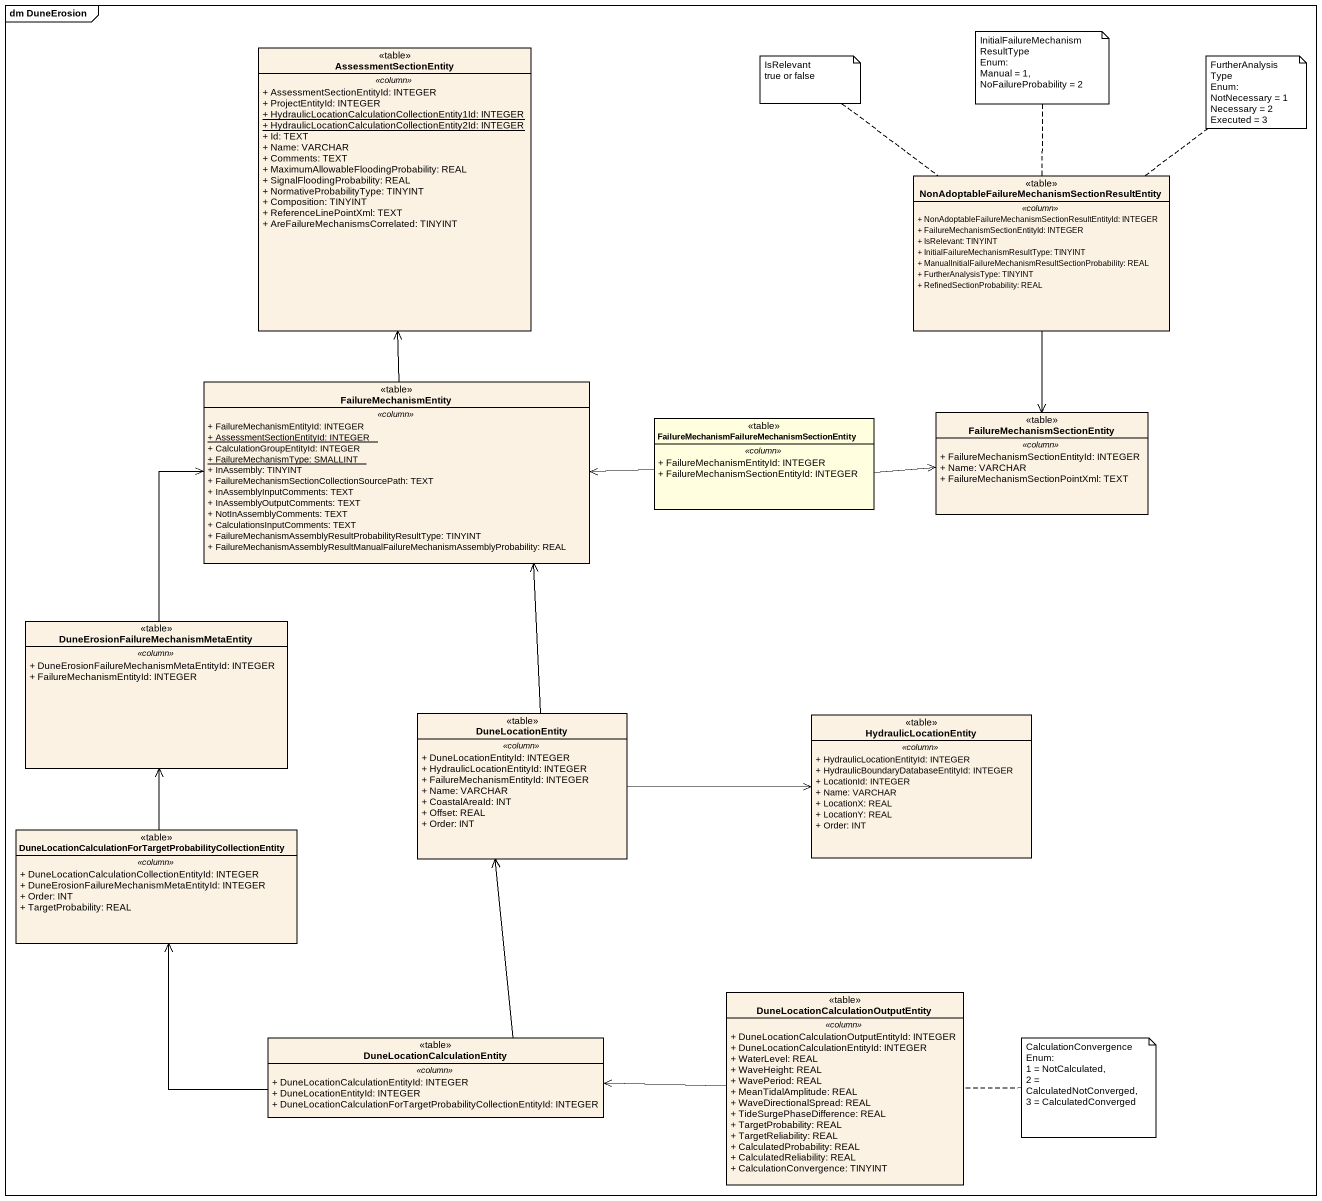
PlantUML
@startuml
mainframe dm DuneErosion
hide circle
hide empty members
skinparam classAttributeIconSize 0
class AssessmentSectionEntity <<table>> #FCF2E3 {
  .. <<column>> ..
  + AssessmentSectionEntityId: INTEGER
  + ProjectEntityId: INTEGER
  {static} + HydraulicLocationCalculationCollectionEntity1Id: INTEGER
  {static} + HydraulicLocationCalculationCollectionEntity2Id: INTEGER
  + Id: TEXT
  + Name: VARCHAR
  + Comments: TEXT
  + MaximumAllowableFloodingProbability: REAL
  + SignalFloodingProbability: REAL
  + NormativeProbabilityType: TINYINT
  + Composition: TINYINT
  + ReferenceLinePointXml: TEXT
  + AreFailureMechanismsCorrelated: TINYINT
}
class "NonAdoptableFailureMechanismSectionResultEntity" as NonAdoptableFailureMechanism <<table>> #FCF2E3 {
  .. <<column>> ..
  + NonAdoptableFailureMechanismSectionResultEntityId: INTEGER
  + FailureMechanismSectionEntityId: INTEGER
  + IsRelevant: TINYINT
  + InitialFailureMechanismResultType: TINYINT
  + ManualInitialFailureMechanismResultSectionProbability: REAL
  + FurtherAnalysisType: TINYINT
  + RefinedSectionProbability: REAL
}
class FailureMechanismEntity <<table>> #FCF2E3 {
  .. <<column>> ..
  + FailureMechanismEntityId: INTEGER
  {static} + AssessmentSectionEntityId: INTEGER
  + CalculationGroupEntityId: INTEGER
  {static} + FailureMechanismType: SMALLINT
  + InAssembly: TINYINT
  + FailureMechanismSectionCollectionSourcePath: TEXT
  + InAssemblyInputComments: TEXT
  + InAssemblyOutputComments: TEXT
  + NotInAssemblyComments: TEXT
  + CalculationsInputComments: TEXT
  + FailureMechanismAssemblyResultProbabilityResultType: TINYINT
  + FailureMechanismAssemblyResultManualFailureMechanismAssemblyProbability: REAL
}
class "FailureMechanismFailureMechanismSectionEntity" as FailureMechanismFailureMecha <<table>> #FFFFE0 {
  .. <<column>> ..
  + FailureMechanismEntityId: INTEGER
  + FailureMechanismSectionEntityId: INTEGER
}
class "FailureMechanismSectionEntity" as FailureMechanismSectionEntit <<table>> #FCF2E3 {
  .. <<column>> ..
  + FailureMechanismSectionEntityId: INTEGER
  + Name: VARCHAR
  + FailureMechanismSectionPointXml: TEXT
}
class "DuneErosionFailureMechanismMetaEntity" as DuneErosionFailureMechanismM <<table>> #FCF2E3 {
  .. <<column>> ..
  + DuneErosionFailureMechanismMetaEntityId: INTEGER
  + FailureMechanismEntityId: INTEGER
}
class DuneLocationEntity <<table>> #FCF2E3 {
  .. <<column>> ..
  + DuneLocationEntityId: INTEGER
  + HydraulicLocationEntityId: INTEGER
  + FailureMechanismEntityId: INTEGER
  + Name: VARCHAR
  + CoastalAreaId: INT
  + Offset: REAL
  + Order: INT
}
class HydraulicLocationEntity <<table>> #FCF2E3 {
  .. <<column>> ..
  + HydraulicLocationEntityId: INTEGER
  + HydraulicBoundaryDatabaseEntityId: INTEGER
  + LocationId: INTEGER
  + Name: VARCHAR
  + LocationX: REAL
  + LocationY: REAL
  + Order: INT
}
class "DuneLocationCalculationForTargetProbabilityCollectionEntity" as DuneLocationCalculationForTa <<table>> #FCF2E3 {
  .. <<column>> ..
  + DuneLocationCalculationCollectionEntityId: INTEGER
  + DuneErosionFailureMechanismMetaEntityId: INTEGER
  + Order: INT
  + TargetProbability: REAL
}
class "DuneLocationCalculationOutputEntity" as DuneLocationCalculationOutpu <<table>> #FCF2E3 {
  .. <<column>> ..
  + DuneLocationCalculationOutputEntityId: INTEGER
  + DuneLocationCalculationEntityId: INTEGER
  + WaterLevel: REAL
  + WaveHeight: REAL
  + WavePeriod: REAL
  + MeanTidalAmplitude: REAL
  + WaveDirectionalSpread: REAL
  + TideSurgePhaseDifference: REAL
  + TargetProbability: REAL
  + TargetReliability: REAL
  + CalculatedProbability: REAL
  + CalculatedReliability: REAL
  + CalculationConvergence: TINYINT
}
class "DuneLocationCalculationEntity" as DuneLocationCalculationEntit <<table>> #FCF2E3 {
  .. <<column>> ..
  + DuneLocationCalculationEntityId: INTEGER
  + DuneLocationEntityId: INTEGER
  + DuneLocationCalculationForTargetProbabilityCollectionEntityId: INTEGER
}
NonAdoptableFailureMechanism --> FailureMechanismSectionEntit
FailureMechanismEntity -up-> AssessmentSectionEntity
FailureMechanismFailureMecha -left-> FailureMechanismEntity
FailureMechanismFailureMecha -right-> FailureMechanismSectionEntit
DuneErosionFailureMechanismM -up-> FailureMechanismEntity
DuneLocationEntity -up-> FailureMechanismEntity
DuneLocationEntity -right-> HydraulicLocationEntity
DuneLocationCalculationForTa -up-> DuneErosionFailureMechanismM
DuneLocationCalculationOutpu -left-> DuneLocationCalculationEntit
DuneLocationCalculationEntit -up-> DuneLocationEntity
DuneLocationCalculationEntit -up-> DuneLocationCalculationForTa
note top of NonAdoptableFailureMechanism
  InitialFailureMechanismResultType
  Enum:
  Manual = 1,
  NoFailureProbability = 2
end note
note top of NonAdoptableFailureMechanism
  IsRelevant
  true or false
end note
note top of NonAdoptableFailureMechanism
  FurtherAnalysisType
  Enum:
  NotNecessary = 1
  Necessary = 2
  Executed = 3
end note
note right of DuneLocationCalculationOutpu
  CalculationConvergence
  Enum:
  1 = NotCalculated,
  2 = CalculatedNotConverged,
  3 = CalculatedConverged
end note
@enduml
